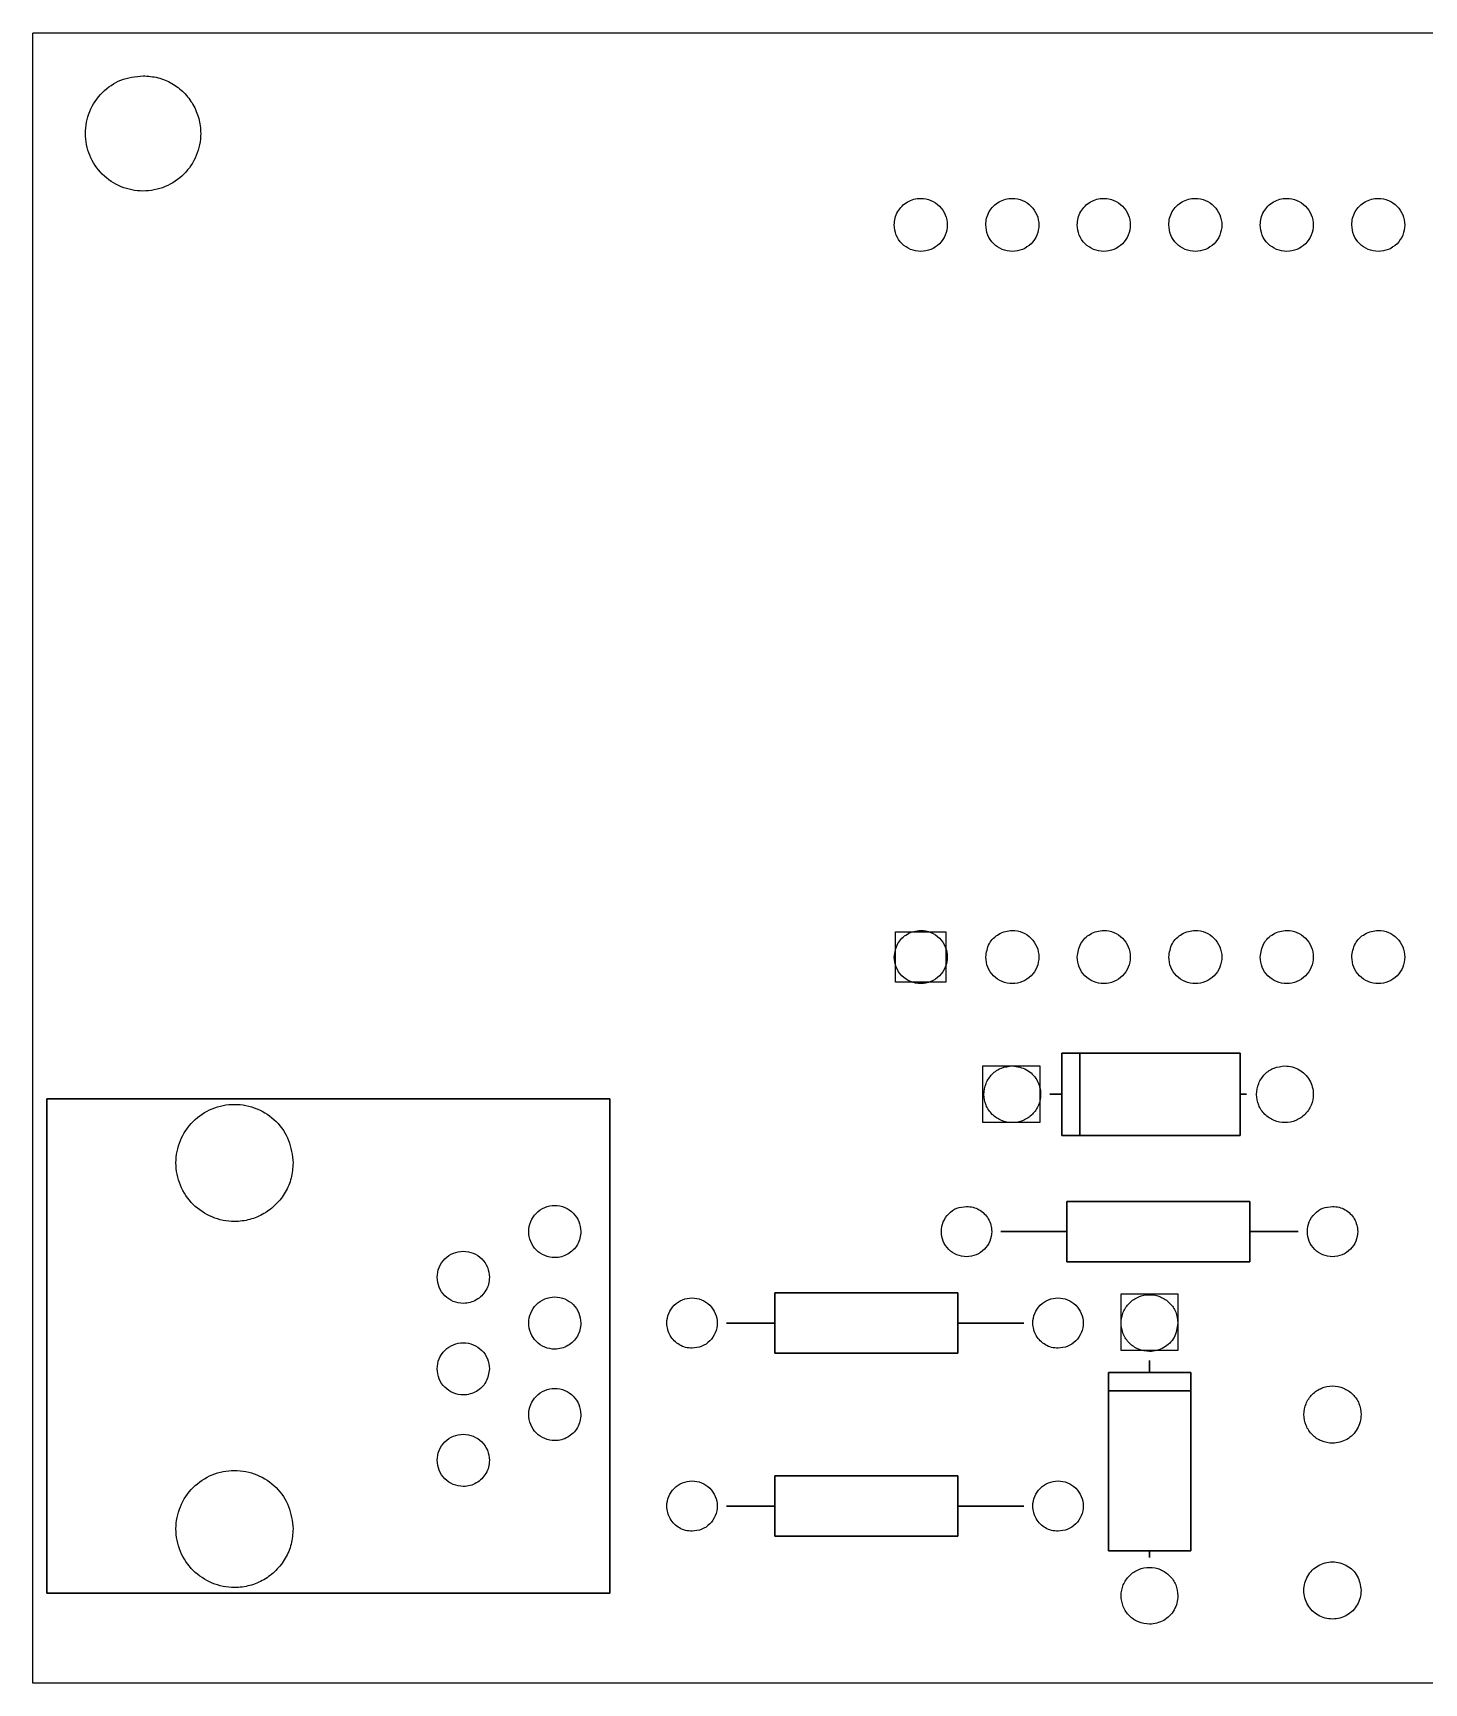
# Model space of a CAD drawing. Extents: x 0.1 to 87.9, y 0.4 to 46.2.
# Drawn here: x 0.1 to 38.72, y 0.39 to 46.19 of the extents above; entities that cross this region are included whole.
import ezdxf

# ---------------------------------------------------------------- set-up
doc = ezdxf.new("R2010")
doc.units = 0
doc.layers.get('0').update_dxf_attribs({"linetype": 'CONTINUOUS'})

msp = doc.modelspace()

# ---------------------------------------------------------------- linework, layer by layer
at = {"color": 7}
for p, q in [((0.1016, 46.1899), (87.898464, 46.1899)), ((0.1016, 0.392994), (0.1016, 46.1899)), ((0.1016, 46.1899), (87.898464, 46.1899)), ((0.1016, 0.392994), (0.1016, 46.1899)), ((3.157019, 45.003325), (3.157019, 45.003325)), ((3.157019, 45.003325), (3.157019, 45.003325)), ((24.010366, 40.863308), (24.010366, 40.863308)), ((24.010366, 40.863308), (24.010366, 40.863308)), ((26.550366, 40.863308), (26.550366, 40.863308)), ((26.550366, 40.863308), (26.550366, 40.863308)), ((29.090366, 40.863308), (29.090366, 40.863308)), ((29.090366, 40.863308), (29.090366, 40.863308)), ((31.630366, 40.863308), (31.630366, 40.863308)), ((31.630366, 40.863308), (31.630366, 40.863308)), ((34.170366, 40.863308), (34.170366, 40.863308)), ((34.170366, 40.863308), (34.170366, 40.863308)), ((36.710225, 40.863308), (36.710225, 40.863308)), ((36.710225, 40.863308), (36.710225, 40.863308)), ((24.048466, 19.844805), (24.048466, 21.241805)), ((24.048466, 21.241805), (25.445466, 21.241805)), ((24.048466, 19.844805), (24.048466, 21.241805)), ((24.048466, 21.241805), (25.445466, 21.241805)), ((25.445466, 21.241805), (25.445466, 19.844805)), ((25.445466, 21.241805), (25.445466, 19.844805)), ((24.010366, 20.543305), (24.010366, 20.543305)), ((24.010366, 20.543305), (24.010366, 20.543305)), ((26.550366, 20.543305), (26.550366, 20.543305)), ((26.550366, 20.543305), (26.550366, 20.543305)), ((29.090366, 20.543305), (29.090366, 20.543305)), ((29.090366, 20.543305), (29.090366, 20.543305)), ((31.630366, 20.543305), (31.630366, 20.543305)), ((31.630366, 20.543305), (31.630366, 20.543305)), ((34.170366, 20.543305), (34.170366, 20.543305)), ((34.170366, 20.543305), (34.170366, 20.543305)), ((36.710225, 20.543305), (36.710225, 20.543305)), ((36.710225, 20.543305), (36.710225, 20.543305)), ((25.445466, 19.844805), (24.048466, 19.844805)), ((25.445466, 19.844805), (24.048466, 19.844805)), ((28.658538, 17.876308), (33.611538, 17.876308)), ((33.611538, 17.876308), (28.658538, 17.876308)), ((28.658538, 15.590308), (28.658538, 17.876308)), ((28.658538, 17.876308), (28.658538, 15.590308)), ((29.166538, 15.590308), (29.166538, 17.876308)), ((29.166538, 17.876308), (29.166538, 15.590308)), ((33.611538, 17.876308), (33.611538, 15.590308)), ((33.611538, 15.590308), (33.611538, 17.876308)), ((26.474138, 17.520708), (28.048938, 17.520708)), ((26.474138, 15.945908), (26.474138, 17.520708)), ((26.474138, 17.520708), (28.048938, 17.520708)), ((26.474138, 15.945908), (26.474138, 17.520708)), ((27.286938, 17.520708), (27.286938, 17.520708)), ((27.286938, 17.520708), (27.286938, 17.520708)), ((28.048938, 17.520708), (28.048938, 15.945908)), ((28.048938, 17.520708), (28.048938, 15.945908)), ((34.856138, 17.520708), (34.856138, 17.520708)), ((34.856138, 17.520708), (34.856138, 17.520708)), ((16.110938, 16.606308), (0.489938, 16.606308)), ((0.489938, 16.606308), (16.110938, 16.606308)), ((0.489938, 2.890308), (0.489938, 16.606308)), ((0.489938, 16.606308), (0.489938, 2.890308)), ((16.110938, 2.890308), (16.110938, 16.606308)), ((16.110938, 16.606308), (16.110938, 2.890308)), ((28.328338, 16.733308), (28.658538, 16.733308)), ((28.658538, 16.733308), (28.328338, 16.733308)), ((33.611538, 16.733308), (33.789338, 16.733308)), ((33.789338, 16.733308), (33.611538, 16.733308)), ((28.048938, 15.945908), (26.474138, 15.945908)), ((28.048938, 15.945908), (26.474138, 15.945908)), ((33.611538, 15.590308), (28.658538, 15.590308)), ((28.658538, 15.590308), (33.611538, 15.590308)), ((7.322538, 14.828308), (7.322538, 14.828308)), ((28.798238, 13.761508), (33.878238, 13.761508)), ((33.878238, 13.761508), (28.798238, 13.761508)), ((28.798238, 12.085108), (28.798238, 13.761508)), ((28.798238, 13.761508), (28.798238, 12.085108)), ((33.878238, 13.761508), (33.878238, 12.085108)), ((33.878238, 12.085108), (33.878238, 13.761508)), ((26.016938, 13.621808), (26.016938, 13.621808)), ((26.016938, 13.621808), (26.016938, 13.621808)), ((36.176938, 13.621808), (36.176938, 13.621808)), ((36.176938, 13.621808), (36.176938, 13.621808)), ((15.310838, 12.923308), (15.310838, 12.923308)), ((26.969438, 12.923308), (28.798238, 12.923308)), ((28.798238, 12.923308), (26.969438, 12.923308)), ((33.878238, 12.923308), (35.224438, 12.923308)), ((35.224438, 12.923308), (33.878238, 12.923308)), ((33.878238, 12.085108), (28.798238, 12.085108)), ((28.798238, 12.085108), (33.878238, 12.085108)), ((12.770838, 11.653308), (12.770838, 11.653308)), ((20.695638, 9.545108), (20.695638, 11.221508)), ((20.695638, 11.221508), (20.695638, 9.545108)), ((20.695638, 11.221508), (25.775638, 11.221508)), ((25.775638, 11.221508), (20.695638, 11.221508)), ((25.775638, 11.221508), (25.775638, 9.545108)), ((25.775638, 9.545108), (25.775638, 11.221508)), ((30.309538, 9.621308), (30.309538, 11.196108)), ((30.309538, 11.196108), (31.884338, 11.196108)), ((30.309538, 9.621308), (30.309538, 11.196108)), ((30.309538, 11.196108), (31.884338, 11.196108)), ((31.884338, 11.196108), (31.884338, 9.621308)), ((31.884338, 11.196108), (31.884338, 9.621308)), ((15.310838, 10.383308), (15.310838, 10.383308)), ((20.695638, 10.383308), (19.349438, 10.383308)), ((19.349438, 10.383308), (20.695638, 10.383308)), ((27.604438, 10.383308), (25.775638, 10.383308)), ((25.775638, 10.383308), (27.604438, 10.383308)), ((31.884338, 10.383308), (31.884338, 10.383308)), ((31.884338, 10.383308), (31.884338, 10.383308)), ((18.396938, 9.684808), (18.396938, 9.684808)), ((18.396938, 9.684808), (18.396938, 9.684808)), ((28.556938, 9.684808), (28.556938, 9.684808)), ((28.556938, 9.684808), (28.556938, 9.684808)), ((31.884338, 9.621308), (30.309538, 9.621308)), ((31.884338, 9.621308), (30.309538, 9.621308)), ((25.775638, 9.545108), (20.695638, 9.545108)), ((20.695638, 9.545108), (25.775638, 9.545108)), ((31.096938, 9.341908), (31.096938, 9.011708)), ((31.096938, 9.011708), (31.096938, 9.341908)), ((12.770838, 9.113308), (12.770838, 9.113308)), ((29.953938, 4.058708), (29.953938, 9.011708)), ((29.953938, 9.011708), (29.953938, 4.058708)), ((29.953938, 9.011708), (32.239938, 9.011708)), ((32.239938, 9.011708), (29.953938, 9.011708)), ((32.239938, 9.011708), (32.239938, 4.058708)), ((32.239938, 4.058708), (32.239938, 9.011708)), ((29.953938, 8.503708), (32.239938, 8.503708)), ((32.239938, 8.503708), (29.953938, 8.503708)), ((15.310838, 7.843308), (15.310838, 7.843308)), ((36.970758, 7.843308), (36.970758, 7.843308)), ((36.970758, 7.843308), (36.970758, 7.843308)), ((12.770838, 6.573308), (12.770838, 6.573308)), ((20.695638, 4.465108), (20.695638, 6.141508)), ((20.695638, 6.141508), (20.695638, 4.465108)), ((20.695638, 6.141508), (25.775638, 6.141508)), ((25.775638, 6.141508), (20.695638, 6.141508)), ((25.775638, 6.141508), (25.775638, 4.465108)), ((25.775638, 4.465108), (25.775638, 6.141508)), ((20.695638, 5.303308), (19.349438, 5.303308)), ((19.349438, 5.303308), (20.695638, 5.303308)), ((27.604438, 5.303308), (25.775638, 5.303308)), ((25.775638, 5.303308), (27.604438, 5.303308)), ((7.322538, 4.668308), (7.322538, 4.668308)), ((18.396938, 4.604808), (18.396938, 4.604808)), ((18.396938, 4.604808), (18.396938, 4.604808)), ((28.556938, 4.604808), (28.556938, 4.604808)), ((28.556938, 4.604808), (28.556938, 4.604808)), ((25.775638, 4.465108), (20.695638, 4.465108)), ((20.695638, 4.465108), (25.775638, 4.465108)), ((32.239938, 4.058708), (29.953938, 4.058708)), ((29.953938, 4.058708), (32.239938, 4.058708)), ((31.096938, 4.058708), (31.096938, 3.880908)), ((31.096938, 3.880908), (31.096938, 4.058708)), ((0.489938, 2.890308), (16.110938, 2.890308)), ((16.110938, 2.890308), (0.489938, 2.890308)), ((31.884338, 2.814108), (31.884338, 2.814108)), ((31.884338, 2.814108), (31.884338, 2.814108)), ((36.970758, 2.961569), (36.970758, 2.961569)), ((36.970758, 2.961569), (36.970758, 2.961569)), ((87.898464, 0.392994), (0.1016, 0.392994)), ((87.898464, 0.392994), (0.1016, 0.392994))]:
    msp.add_line(p, q, dxfattribs=at)
for points, knots in [([(3.157019, 45.003325), (2.946325, 44.979013), (2.528688, 44.930821), (1.996473, 44.561138), (1.639861, 44.032564), (1.51557, 43.402923), (1.640445, 42.775403), (1.995837, 42.242129), (2.529039, 41.886755), (3.156828, 41.76188), (3.785451, 41.886154), (4.317816, 42.242835), (4.673511, 42.774793), (4.784928, 43.333808), (4.72016, 43.82214), (4.558561, 44.212401), (4.301456, 44.548115), (3.966164, 44.803537), (3.5759, 44.971415), (3.297032, 44.992659), (3.157019, 45.003325)], [0, 0, 0, 0, 0.628027, 1.244871, 1.872899, 2.500926, 3.11777, 3.745798, 4.373825, 4.990669, 5.618697, 6.246724, 6.863568, 7.491596, 7.910435, 8.325809, 8.744648, 9.163488, 9.578861, 9.997701, 9.997701, 9.997701, 9.997701]), ([(3.157019, 45.003325), (2.946325, 44.979013), (2.528688, 44.930821), (1.996473, 44.561138), (1.639861, 44.032564), (1.51557, 43.402923), (1.640445, 42.775403), (1.995837, 42.242129), (2.529039, 41.886755), (3.156828, 41.76188), (3.785451, 41.886154), (4.317816, 42.242835), (4.673511, 42.774793), (4.784928, 43.333808), (4.72016, 43.82214), (4.558561, 44.212401), (4.301456, 44.548115), (3.966164, 44.803537), (3.5759, 44.971415), (3.297032, 44.992659), (3.157019, 45.003325)], [0, 0, 0, 0, 0.628027, 1.244871, 1.872899, 2.500926, 3.11777, 3.745798, 4.373825, 4.990669, 5.618697, 6.246724, 6.863568, 7.491596, 7.910435, 8.325809, 8.744648, 9.163488, 9.578861, 9.997701, 9.997701, 9.997701, 9.997701]), ([(24.010366, 40.863308), (24.021559, 40.76631), (24.043745, 40.57404), (24.213938, 40.329022), (24.45728, 40.164847), (24.747151, 40.107626), (25.036046, 40.165115), (25.281553, 40.328729), (25.445158, 40.574202), (25.502647, 40.86322), (25.445435, 41.152623), (25.281227, 41.397711), (25.036327, 41.561464), (24.778971, 41.612758), (24.554155, 41.58294), (24.374488, 41.508544), (24.219933, 41.390179), (24.102344, 41.235819), (24.025057, 41.056151), (24.015276, 40.927767), (24.010366, 40.863308)], [0, 0, 0, 0, 0.289128, 0.573108, 0.862236, 1.151365, 1.435344, 1.724473, 2.013601, 2.297581, 2.586709, 2.875838, 3.159817, 3.448946, 3.641769, 3.832997, 4.02582, 4.218643, 4.409871, 4.602695, 4.602695, 4.602695, 4.602695]), ([(24.010366, 40.863308), (24.021559, 40.76631), (24.043745, 40.57404), (24.213938, 40.329022), (24.45728, 40.164847), (24.747151, 40.107626), (25.036046, 40.165115), (25.281553, 40.328729), (25.445158, 40.574202), (25.502647, 40.86322), (25.445435, 41.152623), (25.281227, 41.397711), (25.036327, 41.561464), (24.778971, 41.612758), (24.554155, 41.58294), (24.374488, 41.508544), (24.219933, 41.390179), (24.102344, 41.235819), (24.025057, 41.056151), (24.015276, 40.927767), (24.010366, 40.863308)], [0, 0, 0, 0, 0.289128, 0.573108, 0.862236, 1.151365, 1.435344, 1.724473, 2.013601, 2.297581, 2.586709, 2.875838, 3.159817, 3.448946, 3.641769, 3.832997, 4.02582, 4.218643, 4.409871, 4.602695, 4.602695, 4.602695, 4.602695]), ([(26.550366, 40.863308), (26.561559, 40.76631), (26.583745, 40.57404), (26.753938, 40.329022), (26.99728, 40.164847), (27.287151, 40.107626), (27.576046, 40.165115), (27.821553, 40.328729), (27.985158, 40.574202), (28.042647, 40.86322), (27.985435, 41.152623), (27.821227, 41.397711), (27.576327, 41.561464), (27.318971, 41.612758), (27.094155, 41.58294), (26.914488, 41.508544), (26.759933, 41.390179), (26.642344, 41.235819), (26.565057, 41.056151), (26.555276, 40.927767), (26.550366, 40.863308)], [0, 0, 0, 0, 0.289128, 0.573108, 0.862236, 1.151365, 1.435344, 1.724473, 2.013601, 2.297581, 2.586709, 2.875838, 3.159817, 3.448946, 3.641769, 3.832997, 4.02582, 4.218643, 4.409871, 4.602695, 4.602695, 4.602695, 4.602695]), ([(26.550366, 40.863308), (26.561559, 40.76631), (26.583745, 40.57404), (26.753938, 40.329022), (26.99728, 40.164847), (27.287151, 40.107626), (27.576046, 40.165115), (27.821553, 40.328729), (27.985158, 40.574202), (28.042647, 40.86322), (27.985435, 41.152623), (27.821227, 41.397711), (27.576327, 41.561464), (27.318971, 41.612758), (27.094155, 41.58294), (26.914488, 41.508544), (26.759933, 41.390179), (26.642344, 41.235819), (26.565057, 41.056151), (26.555276, 40.927767), (26.550366, 40.863308)], [0, 0, 0, 0, 0.289128, 0.573108, 0.862236, 1.151365, 1.435344, 1.724473, 2.013601, 2.297581, 2.586709, 2.875838, 3.159817, 3.448946, 3.641769, 3.832997, 4.02582, 4.218643, 4.409871, 4.602695, 4.602695, 4.602695, 4.602695]), ([(29.090366, 40.863308), (29.101559, 40.76631), (29.123745, 40.57404), (29.293938, 40.329022), (29.53728, 40.164847), (29.827151, 40.107626), (30.116046, 40.165115), (30.361553, 40.328729), (30.525158, 40.574202), (30.582647, 40.86322), (30.525435, 41.152623), (30.361227, 41.397711), (30.116327, 41.561464), (29.858971, 41.612758), (29.634155, 41.58294), (29.454488, 41.508544), (29.299933, 41.390179), (29.182344, 41.235819), (29.105057, 41.056151), (29.095276, 40.927767), (29.090366, 40.863308)], [0, 0, 0, 0, 0.289128, 0.573108, 0.862236, 1.151365, 1.435344, 1.724473, 2.013601, 2.297581, 2.586709, 2.875838, 3.159817, 3.448946, 3.641769, 3.832997, 4.02582, 4.218643, 4.409871, 4.602695, 4.602695, 4.602695, 4.602695]), ([(29.090366, 40.863308), (29.101559, 40.76631), (29.123745, 40.57404), (29.293938, 40.329022), (29.53728, 40.164847), (29.827151, 40.107626), (30.116046, 40.165115), (30.361553, 40.328729), (30.525158, 40.574202), (30.582647, 40.86322), (30.525435, 41.152623), (30.361227, 41.397711), (30.116327, 41.561464), (29.858971, 41.612758), (29.634155, 41.58294), (29.454488, 41.508544), (29.299933, 41.390179), (29.182344, 41.235819), (29.105057, 41.056151), (29.095276, 40.927767), (29.090366, 40.863308)], [0, 0, 0, 0, 0.289128, 0.573108, 0.862236, 1.151365, 1.435344, 1.724473, 2.013601, 2.297581, 2.586709, 2.875838, 3.159817, 3.448946, 3.641769, 3.832997, 4.02582, 4.218643, 4.409871, 4.602695, 4.602695, 4.602695, 4.602695]), ([(31.630366, 40.863308), (31.641559, 40.76631), (31.663745, 40.57404), (31.833938, 40.329022), (32.07728, 40.164847), (32.367151, 40.107626), (32.656046, 40.165115), (32.901553, 40.328729), (33.065158, 40.574202), (33.122647, 40.86322), (33.065435, 41.152623), (32.901227, 41.397711), (32.656327, 41.561464), (32.398971, 41.612758), (32.174155, 41.58294), (31.994488, 41.508544), (31.839933, 41.390179), (31.722344, 41.235819), (31.645057, 41.056151), (31.635276, 40.927767), (31.630366, 40.863308)], [0, 0, 0, 0, 0.289128, 0.573108, 0.862236, 1.151365, 1.435344, 1.724473, 2.013601, 2.297581, 2.586709, 2.875838, 3.159817, 3.448946, 3.641769, 3.832997, 4.02582, 4.218643, 4.409871, 4.602695, 4.602695, 4.602695, 4.602695]), ([(31.630366, 40.863308), (31.641559, 40.76631), (31.663745, 40.57404), (31.833938, 40.329022), (32.07728, 40.164847), (32.367151, 40.107626), (32.656046, 40.165115), (32.901553, 40.328729), (33.065158, 40.574202), (33.122647, 40.86322), (33.065435, 41.152623), (32.901227, 41.397711), (32.656327, 41.561464), (32.398971, 41.612758), (32.174155, 41.58294), (31.994488, 41.508544), (31.839933, 41.390179), (31.722344, 41.235819), (31.645057, 41.056151), (31.635276, 40.927767), (31.630366, 40.863308)], [0, 0, 0, 0, 0.289128, 0.573108, 0.862236, 1.151365, 1.435344, 1.724473, 2.013601, 2.297581, 2.586709, 2.875838, 3.159817, 3.448946, 3.641769, 3.832997, 4.02582, 4.218643, 4.409871, 4.602695, 4.602695, 4.602695, 4.602695]), ([(34.170366, 40.863308), (34.181559, 40.76631), (34.203745, 40.57404), (34.373938, 40.329022), (34.61728, 40.164847), (34.907151, 40.107626), (35.196046, 40.165115), (35.441553, 40.328729), (35.605158, 40.574202), (35.662647, 40.86322), (35.605435, 41.152623), (35.441227, 41.397711), (35.196327, 41.561464), (34.938971, 41.612758), (34.714155, 41.58294), (34.534488, 41.508544), (34.379933, 41.390179), (34.262344, 41.235819), (34.185057, 41.056151), (34.175276, 40.927767), (34.170366, 40.863308)], [0, 0, 0, 0, 0.289128, 0.573108, 0.862236, 1.151365, 1.435344, 1.724473, 2.013601, 2.297581, 2.586709, 2.875838, 3.159817, 3.448946, 3.641769, 3.832997, 4.02582, 4.218643, 4.409871, 4.602695, 4.602695, 4.602695, 4.602695]), ([(34.170366, 40.863308), (34.181559, 40.76631), (34.203745, 40.57404), (34.373938, 40.329022), (34.61728, 40.164847), (34.907151, 40.107626), (35.196046, 40.165115), (35.441553, 40.328729), (35.605158, 40.574202), (35.662647, 40.86322), (35.605435, 41.152623), (35.441227, 41.397711), (35.196327, 41.561464), (34.938971, 41.612758), (34.714155, 41.58294), (34.534488, 41.508544), (34.379933, 41.390179), (34.262344, 41.235819), (34.185057, 41.056151), (34.175276, 40.927767), (34.170366, 40.863308)], [0, 0, 0, 0, 0.289128, 0.573108, 0.862236, 1.151365, 1.435344, 1.724473, 2.013601, 2.297581, 2.586709, 2.875838, 3.159817, 3.448946, 3.641769, 3.832997, 4.02582, 4.218643, 4.409871, 4.602695, 4.602695, 4.602695, 4.602695]), ([(36.710225, 40.863308), (36.721418, 40.76631), (36.743604, 40.57404), (36.913797, 40.329022), (37.157139, 40.164847), (37.44701, 40.107626), (37.735905, 40.165115), (37.981411, 40.328729), (38.145017, 40.574202), (38.202506, 40.86322), (38.145293, 41.152623), (37.981086, 41.397711), (37.736186, 41.561464), (37.478829, 41.612758), (37.254013, 41.58294), (37.074347, 41.508544), (36.919792, 41.390179), (36.802202, 41.235819), (36.724916, 41.056151), (36.715135, 40.927767), (36.710225, 40.863308)], [0, 0, 0, 0, 0.289128, 0.573108, 0.862236, 1.151365, 1.435344, 1.724473, 2.013601, 2.297581, 2.586709, 2.875838, 3.159817, 3.448946, 3.641769, 3.832997, 4.02582, 4.218643, 4.409871, 4.602695, 4.602695, 4.602695, 4.602695]), ([(36.710225, 40.863308), (36.721418, 40.76631), (36.743604, 40.57404), (36.913797, 40.329022), (37.157139, 40.164847), (37.44701, 40.107626), (37.735905, 40.165115), (37.981411, 40.328729), (38.145017, 40.574202), (38.202506, 40.86322), (38.145293, 41.152623), (37.981086, 41.397711), (37.736186, 41.561464), (37.478829, 41.612758), (37.254013, 41.58294), (37.074347, 41.508544), (36.919792, 41.390179), (36.802202, 41.235819), (36.724916, 41.056151), (36.715135, 40.927767), (36.710225, 40.863308)], [0, 0, 0, 0, 0.289128, 0.573108, 0.862236, 1.151365, 1.435344, 1.724473, 2.013601, 2.297581, 2.586709, 2.875838, 3.159817, 3.448946, 3.641769, 3.832997, 4.02582, 4.218643, 4.409871, 4.602695, 4.602695, 4.602695, 4.602695]), ([(24.010366, 20.543305), (24.021559, 20.446306), (24.043745, 20.254037), (24.213938, 20.009018), (24.45728, 19.844843), (24.747151, 19.787622), (25.036046, 19.845112), (25.281553, 20.008725), (25.445157, 20.254198), (25.502649, 20.543219), (25.445429, 20.832613), (25.281247, 21.077731), (25.036254, 21.241372), (24.714669, 21.306015), (24.363615, 21.210751), (24.070537, 20.928985), (24.030623, 20.673149), (24.010366, 20.543305)], [0, 0, 0, 0, 0.289128, 0.573108, 0.862236, 1.151365, 1.435344, 1.724473, 2.013601, 2.297581, 2.586709, 2.875838, 3.159817, 3.448946, 3.834084, 4.207799, 4.592937, 4.592937, 4.592937, 4.592937]), ([(24.010366, 20.543305), (24.021559, 20.446306), (24.043745, 20.254037), (24.213938, 20.009018), (24.45728, 19.844843), (24.747151, 19.787622), (25.036046, 19.845112), (25.281553, 20.008725), (25.445157, 20.254198), (25.502649, 20.543219), (25.445429, 20.832613), (25.281247, 21.077731), (25.036254, 21.241372), (24.714669, 21.306015), (24.363615, 21.210751), (24.070537, 20.928985), (24.030623, 20.673149), (24.010366, 20.543305)], [0, 0, 0, 0, 0.289128, 0.573108, 0.862236, 1.151365, 1.435344, 1.724473, 2.013601, 2.297581, 2.586709, 2.875838, 3.159817, 3.448946, 3.834084, 4.207799, 4.592937, 4.592937, 4.592937, 4.592937]), ([(26.550366, 20.543305), (26.561559, 20.446306), (26.583745, 20.254037), (26.753938, 20.009018), (26.99728, 19.844843), (27.287151, 19.787622), (27.576046, 19.845112), (27.821553, 20.008725), (27.985157, 20.254198), (28.042649, 20.543219), (27.985429, 20.832613), (27.821247, 21.077731), (27.576254, 21.241372), (27.254669, 21.306015), (26.903615, 21.210751), (26.610537, 20.928985), (26.570623, 20.673149), (26.550366, 20.543305)], [0, 0, 0, 0, 0.289128, 0.573108, 0.862236, 1.151365, 1.435344, 1.724473, 2.013601, 2.297581, 2.586709, 2.875838, 3.159817, 3.448946, 3.834084, 4.207799, 4.592937, 4.592937, 4.592937, 4.592937]), ([(26.550366, 20.543305), (26.561559, 20.446306), (26.583745, 20.254037), (26.753938, 20.009018), (26.99728, 19.844843), (27.287151, 19.787622), (27.576046, 19.845112), (27.821553, 20.008725), (27.985157, 20.254198), (28.042649, 20.543219), (27.985429, 20.832613), (27.821247, 21.077731), (27.576254, 21.241372), (27.254669, 21.306015), (26.903615, 21.210751), (26.610537, 20.928985), (26.570623, 20.673149), (26.550366, 20.543305)], [0, 0, 0, 0, 0.289128, 0.573108, 0.862236, 1.151365, 1.435344, 1.724473, 2.013601, 2.297581, 2.586709, 2.875838, 3.159817, 3.448946, 3.834084, 4.207799, 4.592937, 4.592937, 4.592937, 4.592937]), ([(29.090366, 20.543305), (29.101559, 20.446306), (29.123745, 20.254037), (29.293938, 20.009018), (29.53728, 19.844843), (29.827151, 19.787622), (30.116046, 19.845112), (30.361553, 20.008725), (30.525157, 20.254198), (30.582649, 20.543219), (30.525429, 20.832613), (30.361247, 21.077731), (30.116254, 21.241372), (29.794669, 21.306015), (29.443615, 21.210751), (29.150537, 20.928985), (29.110623, 20.673149), (29.090366, 20.543305)], [0, 0, 0, 0, 0.289128, 0.573108, 0.862236, 1.151365, 1.435344, 1.724473, 2.013601, 2.297581, 2.586709, 2.875838, 3.159817, 3.448946, 3.834084, 4.207799, 4.592937, 4.592937, 4.592937, 4.592937]), ([(29.090366, 20.543305), (29.101559, 20.446306), (29.123745, 20.254037), (29.293938, 20.009018), (29.53728, 19.844843), (29.827151, 19.787622), (30.116046, 19.845112), (30.361553, 20.008725), (30.525157, 20.254198), (30.582649, 20.543219), (30.525429, 20.832613), (30.361247, 21.077731), (30.116254, 21.241372), (29.794669, 21.306015), (29.443615, 21.210751), (29.150537, 20.928985), (29.110623, 20.673149), (29.090366, 20.543305)], [0, 0, 0, 0, 0.289128, 0.573108, 0.862236, 1.151365, 1.435344, 1.724473, 2.013601, 2.297581, 2.586709, 2.875838, 3.159817, 3.448946, 3.834084, 4.207799, 4.592937, 4.592937, 4.592937, 4.592937]), ([(31.630366, 20.543305), (31.641559, 20.446306), (31.663745, 20.254037), (31.833938, 20.009018), (32.07728, 19.844843), (32.367151, 19.787622), (32.656046, 19.845112), (32.901553, 20.008725), (33.065157, 20.254198), (33.122649, 20.543219), (33.065429, 20.832613), (32.901247, 21.077731), (32.656254, 21.241372), (32.334669, 21.306015), (31.983615, 21.210751), (31.690537, 20.928985), (31.650623, 20.673149), (31.630366, 20.543305)], [0, 0, 0, 0, 0.289128, 0.573108, 0.862236, 1.151365, 1.435344, 1.724473, 2.013601, 2.297581, 2.586709, 2.875838, 3.159817, 3.448946, 3.834084, 4.207799, 4.592937, 4.592937, 4.592937, 4.592937]), ([(31.630366, 20.543305), (31.641559, 20.446306), (31.663745, 20.254037), (31.833938, 20.009018), (32.07728, 19.844843), (32.367151, 19.787622), (32.656046, 19.845112), (32.901553, 20.008725), (33.065157, 20.254198), (33.122649, 20.543219), (33.065429, 20.832613), (32.901247, 21.077731), (32.656254, 21.241372), (32.334669, 21.306015), (31.983615, 21.210751), (31.690537, 20.928985), (31.650623, 20.673149), (31.630366, 20.543305)], [0, 0, 0, 0, 0.289128, 0.573108, 0.862236, 1.151365, 1.435344, 1.724473, 2.013601, 2.297581, 2.586709, 2.875838, 3.159817, 3.448946, 3.834084, 4.207799, 4.592937, 4.592937, 4.592937, 4.592937]), ([(34.170366, 20.543305), (34.181559, 20.446306), (34.203745, 20.254037), (34.373938, 20.009018), (34.61728, 19.844843), (34.907151, 19.787622), (35.196046, 19.845112), (35.441553, 20.008725), (35.605157, 20.254198), (35.662649, 20.543219), (35.605429, 20.832613), (35.441247, 21.077731), (35.196254, 21.241372), (34.874669, 21.306015), (34.523615, 21.210751), (34.230537, 20.928985), (34.190623, 20.673149), (34.170366, 20.543305)], [0, 0, 0, 0, 0.289128, 0.573108, 0.862236, 1.151365, 1.435344, 1.724473, 2.013601, 2.297581, 2.586709, 2.875838, 3.159817, 3.448946, 3.834084, 4.207799, 4.592937, 4.592937, 4.592937, 4.592937]), ([(34.170366, 20.543305), (34.181559, 20.446306), (34.203745, 20.254037), (34.373938, 20.009018), (34.61728, 19.844843), (34.907151, 19.787622), (35.196046, 19.845112), (35.441553, 20.008725), (35.605157, 20.254198), (35.662649, 20.543219), (35.605429, 20.832613), (35.441247, 21.077731), (35.196254, 21.241372), (34.874669, 21.306015), (34.523615, 21.210751), (34.230537, 20.928985), (34.190623, 20.673149), (34.170366, 20.543305)], [0, 0, 0, 0, 0.289128, 0.573108, 0.862236, 1.151365, 1.435344, 1.724473, 2.013601, 2.297581, 2.586709, 2.875838, 3.159817, 3.448946, 3.834084, 4.207799, 4.592937, 4.592937, 4.592937, 4.592937]), ([(36.710225, 20.543305), (36.721418, 20.446306), (36.743604, 20.254037), (36.913797, 20.009018), (37.157139, 19.844843), (37.44701, 19.787622), (37.735905, 19.845112), (37.981412, 20.008725), (38.145016, 20.254198), (38.202508, 20.543219), (38.145288, 20.832613), (37.981106, 21.077731), (37.736113, 21.241372), (37.414528, 21.306015), (37.063474, 21.210751), (36.770396, 20.928985), (36.730482, 20.673149), (36.710225, 20.543305)], [0, 0, 0, 0, 0.289128, 0.573108, 0.862236, 1.151365, 1.435344, 1.724473, 2.013601, 2.297581, 2.586709, 2.875838, 3.159817, 3.448946, 3.834084, 4.207799, 4.592937, 4.592937, 4.592937, 4.592937]), ([(36.710225, 20.543305), (36.721418, 20.446306), (36.743604, 20.254037), (36.913797, 20.009018), (37.157139, 19.844843), (37.44701, 19.787622), (37.735905, 19.845112), (37.981412, 20.008725), (38.145016, 20.254198), (38.202508, 20.543219), (38.145288, 20.832613), (37.981106, 21.077731), (37.736113, 21.241372), (37.414528, 21.306015), (37.063474, 21.210751), (36.770396, 20.928985), (36.730482, 20.673149), (36.710225, 20.543305)], [0, 0, 0, 0, 0.289128, 0.573108, 0.862236, 1.151365, 1.435344, 1.724473, 2.013601, 2.297581, 2.586709, 2.875838, 3.159817, 3.448946, 3.834084, 4.207799, 4.592937, 4.592937, 4.592937, 4.592937]), ([(27.286938, 17.520708), (27.18325, 17.508744), (26.97772, 17.485027), (26.715804, 17.303097), (26.540306, 17.042972), (26.479139, 16.73311), (26.540593, 16.424292), (26.715491, 16.161854), (26.977892, 15.986966), (27.286846, 15.925509), (27.596198, 15.986675), (27.858221, 16.16218), (28.033148, 16.424069), (28.102249, 16.767833), (28.000415, 17.143097), (27.699217, 17.456388), (27.425736, 17.499054), (27.286938, 17.520708)], [0, 0, 0, 0, 0.309068, 0.612633, 0.921701, 1.230769, 1.534334, 1.843402, 2.15247, 2.456035, 2.765103, 3.074171, 3.377736, 3.686804, 4.098503, 4.497992, 4.909691, 4.909691, 4.909691, 4.909691]), ([(27.286938, 17.520708), (27.18325, 17.508744), (26.97772, 17.485027), (26.715804, 17.303097), (26.540306, 17.042972), (26.479139, 16.73311), (26.540593, 16.424292), (26.715491, 16.161854), (26.977892, 15.986966), (27.286846, 15.925509), (27.596198, 15.986675), (27.858221, 16.16218), (28.033148, 16.424069), (28.102249, 16.767833), (28.000415, 17.143097), (27.699217, 17.456388), (27.425736, 17.499054), (27.286938, 17.520708)], [0, 0, 0, 0, 0.309068, 0.612633, 0.921701, 1.230769, 1.534334, 1.843402, 2.15247, 2.456035, 2.765103, 3.074171, 3.377736, 3.686804, 4.098503, 4.497992, 4.909691, 4.909691, 4.909691, 4.909691]), ([(34.856138, 17.520708), (34.75245, 17.508744), (34.54692, 17.485027), (34.285004, 17.303097), (34.109506, 17.042972), (34.048339, 16.73311), (34.109793, 16.424292), (34.284691, 16.161854), (34.547093, 15.986965), (34.856044, 15.925511), (35.165405, 15.98667), (35.427395, 16.162201), (35.602442, 16.423992), (35.657273, 16.699097), (35.625399, 16.939417), (35.545872, 17.131474), (35.419344, 17.296688), (35.254338, 17.422388), (35.06228, 17.505005), (34.925042, 17.515459), (34.856138, 17.520708)], [0, 0, 0, 0, 0.309068, 0.612633, 0.921701, 1.230769, 1.534334, 1.843402, 2.15247, 2.456035, 2.765103, 3.074171, 3.377736, 3.686804, 3.892926, 4.097341, 4.303463, 4.509584, 4.714, 4.920122, 4.920122, 4.920122, 4.920122]), ([(34.856138, 17.520708), (34.75245, 17.508744), (34.54692, 17.485027), (34.285004, 17.303097), (34.109506, 17.042972), (34.048339, 16.73311), (34.109793, 16.424292), (34.284691, 16.161854), (34.547093, 15.986965), (34.856044, 15.925511), (35.165405, 15.98667), (35.427395, 16.162201), (35.602442, 16.423992), (35.657273, 16.699097), (35.625399, 16.939417), (35.545872, 17.131474), (35.419344, 17.296688), (35.254338, 17.422388), (35.06228, 17.505005), (34.925042, 17.515459), (34.856138, 17.520708)], [0, 0, 0, 0, 0.309068, 0.612633, 0.921701, 1.230769, 1.534334, 1.843402, 2.15247, 2.456035, 2.765103, 3.074171, 3.377736, 3.686804, 3.892926, 4.097341, 4.303463, 4.509584, 4.714, 4.920122, 4.920122, 4.920122, 4.920122]), ([(7.322538, 14.828308), (7.297837, 15.042374), (7.248874, 15.466693), (6.873275, 16.007424), (6.336244, 16.369741), (5.696529, 16.496022), (5.058968, 16.369148), (4.51716, 16.00807), (4.156101, 15.466336), (4.029227, 14.828502), (4.15549, 14.189821), (4.517878, 13.648938), (5.058348, 13.287551), (5.626307, 13.174351), (6.122453, 13.240156), (6.518958, 13.40434), (6.860045, 13.665559), (7.119553, 14.006217), (7.290117, 14.402725), (7.311701, 14.686055), (7.322538, 14.828308)], [0, 0, 0, 0, 0.638076, 1.26479, 1.902867, 2.540943, 3.167657, 3.805733, 4.443809, 5.070523, 5.7086, 6.346676, 6.97339, 7.611466, 8.037007, 8.459027, 8.884568, 9.31011, 9.732129, 10.157671, 10.157671, 10.157671, 10.157671]), ([(15.310838, 12.923308), (15.299838, 13.018634), (15.278034, 13.207589), (15.110776, 13.448383), (14.871629, 13.609728), (14.586756, 13.665962), (14.302842, 13.609464), (14.061568, 13.448671), (13.900784, 13.20743), (13.844285, 12.923395), (13.900512, 12.638982), (14.061888, 12.39812), (14.302566, 12.23719), (14.555485, 12.186781), (14.776425, 12.216084), (14.952994, 12.289197), (15.104884, 12.405522), (15.220446, 12.557221), (15.2964, 12.733791), (15.306012, 12.859961), (15.310838, 12.923308)], [0, 0, 0, 0, 0.284143, 0.563227, 0.84737, 1.131514, 1.410597, 1.694741, 1.978884, 2.257967, 2.542111, 2.826254, 3.105338, 3.389481, 3.57898, 3.766911, 3.956409, 4.145908, 4.333839, 4.523338, 4.523338, 4.523338, 4.523338]), ([(26.016938, 13.621808), (25.924957, 13.611195), (25.742632, 13.590156), (25.510287, 13.428766), (25.354603, 13.19801), (25.300342, 12.923133), (25.354858, 12.649181), (25.510009, 12.416373), (25.742785, 12.26123), (26.016854, 12.206714), (26.291288, 12.260968), (26.523698, 12.416681), (26.678982, 12.648914), (26.727622, 12.892959), (26.699347, 13.106147), (26.628799, 13.27652), (26.516557, 13.423081), (26.37018, 13.534588), (26.199806, 13.607878), (26.078062, 13.617152), (26.016938, 13.621808)], [0, 0, 0, 0, 0.274173, 0.543465, 0.817638, 1.091811, 1.361103, 1.635276, 1.909449, 2.178741, 2.452914, 2.727087, 2.996378, 3.270552, 3.453402, 3.634738, 3.817588, 4.000438, 4.181774, 4.364624, 4.364624, 4.364624, 4.364624]), ([(26.016938, 13.621808), (25.924957, 13.611195), (25.742632, 13.590156), (25.510287, 13.428766), (25.354603, 13.19801), (25.300342, 12.923133), (25.354858, 12.649181), (25.510009, 12.416373), (25.742785, 12.26123), (26.016854, 12.206714), (26.291288, 12.260968), (26.523698, 12.416681), (26.678982, 12.648914), (26.727622, 12.892959), (26.699347, 13.106147), (26.628799, 13.27652), (26.516557, 13.423081), (26.37018, 13.534588), (26.199806, 13.607878), (26.078062, 13.617152), (26.016938, 13.621808)], [0, 0, 0, 0, 0.274173, 0.543465, 0.817638, 1.091811, 1.361103, 1.635276, 1.909449, 2.178741, 2.452914, 2.727087, 2.996378, 3.270552, 3.453402, 3.634738, 3.817588, 4.000438, 4.181774, 4.364624, 4.364624, 4.364624, 4.364624]), ([(36.176938, 13.621808), (36.084957, 13.611195), (35.902632, 13.590156), (35.670287, 13.428766), (35.514603, 13.19801), (35.460342, 12.923133), (35.514858, 12.649181), (35.670009, 12.416373), (35.902785, 12.26123), (36.176854, 12.206714), (36.451288, 12.260968), (36.683698, 12.416681), (36.838982, 12.648914), (36.887622, 12.892959), (36.859347, 13.106147), (36.788799, 13.27652), (36.676557, 13.423081), (36.53018, 13.534588), (36.359806, 13.607878), (36.238062, 13.617152), (36.176938, 13.621808)], [0, 0, 0, 0, 0.274173, 0.543465, 0.817638, 1.091811, 1.361103, 1.635276, 1.909449, 2.178741, 2.452914, 2.727087, 2.996378, 3.270552, 3.453402, 3.634738, 3.817588, 4.000438, 4.181774, 4.364624, 4.364624, 4.364624, 4.364624]), ([(36.176938, 13.621808), (36.084957, 13.611195), (35.902632, 13.590156), (35.670287, 13.428766), (35.514603, 13.19801), (35.460342, 12.923133), (35.514858, 12.649181), (35.670009, 12.416373), (35.902785, 12.26123), (36.176854, 12.206714), (36.451288, 12.260968), (36.683698, 12.416681), (36.838982, 12.648914), (36.887622, 12.892959), (36.859347, 13.106147), (36.788799, 13.27652), (36.676557, 13.423081), (36.53018, 13.534588), (36.359806, 13.607878), (36.238062, 13.617152), (36.176938, 13.621808)], [0, 0, 0, 0, 0.274173, 0.543465, 0.817638, 1.091811, 1.361103, 1.635276, 1.909449, 2.178741, 2.452914, 2.727087, 2.996378, 3.270552, 3.453402, 3.634738, 3.817588, 4.000438, 4.181774, 4.364624, 4.364624, 4.364624, 4.364624]), ([(12.770838, 11.653308), (12.759838, 11.748634), (12.738034, 11.937589), (12.570776, 12.178383), (12.331629, 12.339728), (12.046756, 12.395962), (11.762842, 12.339464), (11.521568, 12.178671), (11.360784, 11.93743), (11.304285, 11.653395), (11.360512, 11.368982), (11.521888, 11.12812), (11.762566, 10.96719), (12.015485, 10.916781), (12.236425, 10.946084), (12.412994, 11.019197), (12.564884, 11.135522), (12.680446, 11.287221), (12.7564, 11.463791), (12.766012, 11.589961), (12.770838, 11.653308)], [0, 0, 0, 0, 0.284143, 0.563227, 0.84737, 1.131514, 1.410597, 1.694741, 1.978884, 2.257967, 2.542111, 2.826254, 3.105338, 3.389481, 3.57898, 3.766911, 3.956409, 4.145908, 4.333839, 4.523338, 4.523338, 4.523338, 4.523338]), ([(15.310838, 10.383308), (15.299838, 10.478634), (15.278034, 10.667589), (15.110776, 10.908383), (14.871629, 11.069728), (14.586756, 11.125962), (14.302842, 11.069464), (14.061568, 10.908671), (13.900784, 10.66743), (13.844285, 10.383395), (13.900512, 10.098982), (14.061888, 9.85812), (14.302566, 9.69719), (14.555485, 9.646781), (14.776425, 9.676084), (14.952994, 9.749197), (15.104884, 9.865522), (15.220446, 10.017221), (15.2964, 10.193791), (15.306012, 10.319961), (15.310838, 10.383308)], [0, 0, 0, 0, 0.284143, 0.563227, 0.84737, 1.131514, 1.410597, 1.694741, 1.978884, 2.257967, 2.542111, 2.826254, 3.105338, 3.389481, 3.57898, 3.766911, 3.956409, 4.145908, 4.333839, 4.523338, 4.523338, 4.523338, 4.523338]), ([(18.396938, 9.684808), (18.488919, 9.695422), (18.671244, 9.716461), (18.903589, 9.877851), (19.059272, 10.108606), (19.113533, 10.383484), (19.059018, 10.657436), (18.903867, 10.890244), (18.67109, 11.045387), (18.397021, 11.099903), (18.122588, 11.045649), (17.890177, 10.889936), (17.734894, 10.657702), (17.686253, 10.413657), (17.714529, 10.20047), (17.785076, 10.030096), (17.897319, 9.883536), (18.043695, 9.772028), (18.21407, 9.698739), (18.335813, 9.689465), (18.396938, 9.684808)], [0, 0, 0, 0, 0.274173, 0.543465, 0.817638, 1.091811, 1.361103, 1.635276, 1.909449, 2.178741, 2.452914, 2.727087, 2.996378, 3.270552, 3.453402, 3.634738, 3.817588, 4.000438, 4.181774, 4.364624, 4.364624, 4.364624, 4.364624]), ([(18.396938, 9.684808), (18.488919, 9.695422), (18.671244, 9.716461), (18.903589, 9.877851), (19.059272, 10.108606), (19.113533, 10.383484), (19.059018, 10.657436), (18.903867, 10.890244), (18.67109, 11.045387), (18.397021, 11.099903), (18.122588, 11.045649), (17.890177, 10.889936), (17.734894, 10.657702), (17.686253, 10.413657), (17.714529, 10.20047), (17.785076, 10.030096), (17.897319, 9.883536), (18.043695, 9.772028), (18.21407, 9.698739), (18.335813, 9.689465), (18.396938, 9.684808)], [0, 0, 0, 0, 0.274173, 0.543465, 0.817638, 1.091811, 1.361103, 1.635276, 1.909449, 2.178741, 2.452914, 2.727087, 2.996378, 3.270552, 3.453402, 3.634738, 3.817588, 4.000438, 4.181774, 4.364624, 4.364624, 4.364624, 4.364624]), ([(28.556938, 9.684808), (28.648919, 9.695422), (28.831244, 9.716461), (29.063589, 9.877851), (29.219272, 10.108606), (29.273533, 10.383484), (29.219018, 10.657436), (29.063867, 10.890244), (28.83109, 11.045387), (28.557021, 11.099903), (28.282588, 11.045649), (28.050177, 10.889936), (27.894894, 10.657702), (27.846253, 10.413657), (27.874529, 10.20047), (27.945076, 10.030096), (28.057319, 9.883536), (28.203695, 9.772028), (28.37407, 9.698739), (28.495813, 9.689465), (28.556938, 9.684808)], [0, 0, 0, 0, 0.274173, 0.543465, 0.817638, 1.091811, 1.361103, 1.635276, 1.909449, 2.178741, 2.452914, 2.727087, 2.996378, 3.270552, 3.453402, 3.634738, 3.817588, 4.000438, 4.181774, 4.364624, 4.364624, 4.364624, 4.364624]), ([(28.556938, 9.684808), (28.648919, 9.695422), (28.831244, 9.716461), (29.063589, 9.877851), (29.219272, 10.108606), (29.273533, 10.383484), (29.219018, 10.657436), (29.063867, 10.890244), (28.83109, 11.045387), (28.557021, 11.099903), (28.282588, 11.045649), (28.050177, 10.889936), (27.894894, 10.657702), (27.846253, 10.413657), (27.874529, 10.20047), (27.945076, 10.030096), (28.057319, 9.883536), (28.203695, 9.772028), (28.37407, 9.698739), (28.495813, 9.689465), (28.556938, 9.684808)], [0, 0, 0, 0, 0.274173, 0.543465, 0.817638, 1.091811, 1.361103, 1.635276, 1.909449, 2.178741, 2.452914, 2.727087, 2.996378, 3.270552, 3.453402, 3.634738, 3.817588, 4.000438, 4.181774, 4.364624, 4.364624, 4.364624, 4.364624]), ([(31.884338, 10.383308), (31.872373, 10.486996), (31.848657, 10.692526), (31.666726, 10.954442), (31.406602, 11.12994), (31.09674, 11.191107), (30.787921, 11.129653), (30.525483, 10.954755), (30.350595, 10.692354), (30.289139, 10.3834), (30.350305, 10.074048), (30.52581, 9.812025), (30.787699, 9.637098), (31.131462, 9.567997), (31.506727, 9.669831), (31.820017, 9.971029), (31.862683, 10.24451), (31.884338, 10.383308)], [0, 0, 0, 0, 0.309068, 0.612633, 0.921701, 1.230769, 1.534334, 1.843402, 2.15247, 2.456035, 2.765103, 3.074171, 3.377736, 3.686804, 4.098503, 4.497992, 4.909691, 4.909691, 4.909691, 4.909691]), ([(31.884338, 10.383308), (31.872373, 10.486996), (31.848657, 10.692526), (31.666726, 10.954442), (31.406602, 11.12994), (31.09674, 11.191107), (30.787921, 11.129653), (30.525483, 10.954755), (30.350595, 10.692354), (30.289139, 10.3834), (30.350305, 10.074048), (30.52581, 9.812025), (30.787699, 9.637098), (31.131462, 9.567997), (31.506727, 9.669831), (31.820017, 9.971029), (31.862683, 10.24451), (31.884338, 10.383308)], [0, 0, 0, 0, 0.309068, 0.612633, 0.921701, 1.230769, 1.534334, 1.843402, 2.15247, 2.456035, 2.765103, 3.074171, 3.377736, 3.686804, 4.098503, 4.497992, 4.909691, 4.909691, 4.909691, 4.909691]), ([(12.770838, 9.113308), (12.759838, 9.208634), (12.738034, 9.397589), (12.570776, 9.638383), (12.331629, 9.799728), (12.046756, 9.855962), (11.762842, 9.799464), (11.521568, 9.638671), (11.360784, 9.397431), (11.304284, 9.113393), (11.360517, 8.828988), (11.521868, 8.588097), (11.762638, 8.427276), (12.078678, 8.363748), (12.423679, 8.45737), (12.711704, 8.734278), (12.75093, 8.985703), (12.770838, 9.113308)], [0, 0, 0, 0, 0.284143, 0.563227, 0.84737, 1.131514, 1.410597, 1.694741, 1.978884, 2.257967, 2.542111, 2.826254, 3.105338, 3.389481, 3.767979, 4.13525, 4.513748, 4.513748, 4.513748, 4.513748]), ([(15.310838, 7.843308), (15.299838, 7.938634), (15.278034, 8.127589), (15.110776, 8.368383), (14.871629, 8.529728), (14.586756, 8.585962), (14.302842, 8.529464), (14.061568, 8.368671), (13.900784, 8.12743), (13.844285, 7.843395), (13.900512, 7.558982), (14.061888, 7.31812), (14.302566, 7.15719), (14.555485, 7.106781), (14.776425, 7.136084), (14.952994, 7.209197), (15.104884, 7.325522), (15.220446, 7.477221), (15.2964, 7.653791), (15.306012, 7.779961), (15.310838, 7.843308)], [0, 0, 0, 0, 0.284143, 0.563227, 0.84737, 1.131514, 1.410597, 1.694741, 1.978884, 2.257967, 2.542111, 2.826254, 3.105338, 3.389481, 3.57898, 3.766911, 3.956409, 4.145908, 4.333839, 4.523338, 4.523338, 4.523338, 4.523338]), ([(36.970758, 7.843308), (36.958697, 7.947832), (36.93479, 8.155019), (36.751392, 8.419048), (36.48917, 8.595961), (36.176809, 8.657622), (35.8655, 8.595672), (35.600945, 8.419364), (35.424646, 8.154845), (35.362696, 7.843403), (35.424348, 7.531547), (35.601296, 7.267444), (35.865197, 7.090986), (36.142521, 7.035712), (36.384779, 7.067843), (36.578385, 7.148011), (36.744932, 7.27556), (36.871645, 7.441896), (36.954928, 7.635504), (36.965467, 7.773849), (36.970758, 7.843308)], [0, 0, 0, 0, 0.311561, 0.617573, 0.929134, 1.240695, 1.546707, 1.858268, 2.169829, 2.475841, 2.787402, 3.098963, 3.404976, 3.716536, 3.92432, 4.130384, 4.338168, 4.545952, 4.752016, 4.9598, 4.9598, 4.9598, 4.9598]), ([(36.970758, 7.843308), (36.958697, 7.947832), (36.93479, 8.155019), (36.751392, 8.419048), (36.48917, 8.595961), (36.176809, 8.657622), (35.8655, 8.595672), (35.600945, 8.419364), (35.424646, 8.154845), (35.362696, 7.843403), (35.424348, 7.531547), (35.601296, 7.267444), (35.865197, 7.090986), (36.142521, 7.035712), (36.384779, 7.067843), (36.578385, 7.148011), (36.744932, 7.27556), (36.871645, 7.441896), (36.954928, 7.635504), (36.965467, 7.773849), (36.970758, 7.843308)], [0, 0, 0, 0, 0.311561, 0.617573, 0.929134, 1.240695, 1.546707, 1.858268, 2.169829, 2.475841, 2.787402, 3.098963, 3.404976, 3.716536, 3.92432, 4.130384, 4.338168, 4.545952, 4.752016, 4.9598, 4.9598, 4.9598, 4.9598]), ([(12.770838, 6.573308), (12.759838, 6.668634), (12.738034, 6.857589), (12.570776, 7.098383), (12.331629, 7.259728), (12.046756, 7.315962), (11.762842, 7.259464), (11.521568, 7.098671), (11.360784, 6.85743), (11.304285, 6.573395), (11.360512, 6.288982), (11.521888, 6.04812), (11.762566, 5.88719), (12.015485, 5.836781), (12.236425, 5.866084), (12.412994, 5.939197), (12.564884, 6.055522), (12.680446, 6.207221), (12.7564, 6.383791), (12.766012, 6.509961), (12.770838, 6.573308)], [0, 0, 0, 0, 0.284143, 0.563227, 0.84737, 1.131514, 1.410597, 1.694741, 1.978884, 2.257967, 2.542111, 2.826254, 3.105338, 3.389481, 3.57898, 3.766911, 3.956409, 4.145908, 4.333839, 4.523338, 4.523338, 4.523338, 4.523338]), ([(7.322538, 4.668308), (7.297837, 4.882374), (7.248874, 5.306693), (6.873275, 5.847424), (6.336244, 6.209741), (5.696529, 6.336022), (5.058968, 6.209148), (4.51716, 5.84807), (4.156101, 5.306336), (4.029227, 4.668502), (4.15549, 4.029821), (4.517878, 3.488938), (5.058348, 3.127551), (5.626307, 3.014351), (6.122453, 3.080156), (6.518958, 3.24434), (6.860045, 3.505559), (7.119553, 3.846217), (7.290117, 4.242725), (7.311701, 4.526055), (7.322538, 4.668308)], [0, 0, 0, 0, 0.638076, 1.26479, 1.902867, 2.540943, 3.167657, 3.805733, 4.443809, 5.070523, 5.7086, 6.346676, 6.97339, 7.611466, 8.037007, 8.459027, 8.884568, 9.31011, 9.732129, 10.157671, 10.157671, 10.157671, 10.157671]), ([(18.396938, 4.604808), (18.488919, 4.615422), (18.671244, 4.636461), (18.903589, 4.797851), (19.059272, 5.028606), (19.113533, 5.303484), (19.059018, 5.577436), (18.903867, 5.810244), (18.67109, 5.965387), (18.397021, 6.019903), (18.122588, 5.965649), (17.890177, 5.809936), (17.734894, 5.577702), (17.686253, 5.333657), (17.714529, 5.12047), (17.785076, 4.950096), (17.897319, 4.803536), (18.043695, 4.692028), (18.21407, 4.618739), (18.335813, 4.609465), (18.396938, 4.604808)], [0, 0, 0, 0, 0.274173, 0.543465, 0.817638, 1.091811, 1.361103, 1.635276, 1.909449, 2.178741, 2.452914, 2.727087, 2.996378, 3.270552, 3.453402, 3.634738, 3.817588, 4.000438, 4.181774, 4.364624, 4.364624, 4.364624, 4.364624]), ([(18.396938, 4.604808), (18.488919, 4.615422), (18.671244, 4.636461), (18.903589, 4.797851), (19.059272, 5.028606), (19.113533, 5.303484), (19.059018, 5.577436), (18.903867, 5.810244), (18.67109, 5.965387), (18.397021, 6.019903), (18.122588, 5.965649), (17.890177, 5.809936), (17.734894, 5.577702), (17.686253, 5.333657), (17.714529, 5.12047), (17.785076, 4.950096), (17.897319, 4.803536), (18.043695, 4.692028), (18.21407, 4.618739), (18.335813, 4.609465), (18.396938, 4.604808)], [0, 0, 0, 0, 0.274173, 0.543465, 0.817638, 1.091811, 1.361103, 1.635276, 1.909449, 2.178741, 2.452914, 2.727087, 2.996378, 3.270552, 3.453402, 3.634738, 3.817588, 4.000438, 4.181774, 4.364624, 4.364624, 4.364624, 4.364624]), ([(28.556938, 4.604808), (28.648919, 4.615422), (28.831244, 4.636461), (29.063589, 4.797851), (29.219272, 5.028606), (29.273533, 5.303484), (29.219018, 5.577436), (29.063867, 5.810244), (28.83109, 5.965387), (28.557021, 6.019903), (28.282588, 5.965649), (28.050177, 5.809936), (27.894894, 5.577702), (27.846253, 5.333657), (27.874529, 5.12047), (27.945076, 4.950096), (28.057319, 4.803536), (28.203695, 4.692028), (28.37407, 4.618739), (28.495813, 4.609465), (28.556938, 4.604808)], [0, 0, 0, 0, 0.274173, 0.543465, 0.817638, 1.091811, 1.361103, 1.635276, 1.909449, 2.178741, 2.452914, 2.727087, 2.996378, 3.270552, 3.453402, 3.634738, 3.817588, 4.000438, 4.181774, 4.364624, 4.364624, 4.364624, 4.364624]), ([(28.556938, 4.604808), (28.648919, 4.615422), (28.831244, 4.636461), (29.063589, 4.797851), (29.219272, 5.028606), (29.273533, 5.303484), (29.219018, 5.577436), (29.063867, 5.810244), (28.83109, 5.965387), (28.557021, 6.019903), (28.282588, 5.965649), (28.050177, 5.809936), (27.894894, 5.577702), (27.846253, 5.333657), (27.874529, 5.12047), (27.945076, 4.950096), (28.057319, 4.803536), (28.203695, 4.692028), (28.37407, 4.618739), (28.495813, 4.609465), (28.556938, 4.604808)], [0, 0, 0, 0, 0.274173, 0.543465, 0.817638, 1.091811, 1.361103, 1.635276, 1.909449, 2.178741, 2.452914, 2.727087, 2.996378, 3.270552, 3.453402, 3.634738, 3.817588, 4.000438, 4.181774, 4.364624, 4.364624, 4.364624, 4.364624]), ([(36.970758, 2.961569), (36.948942, 3.101494), (36.905957, 3.377194), (36.589952, 3.680717), (36.177737, 3.793182), (35.761193, 3.680717), (35.457919, 3.377197), (35.345356, 2.961561), (35.457961, 2.545975), (35.761029, 2.242311), (36.108215, 2.1492), (36.384734, 2.18614), (36.578398, 2.266263), (36.744928, 2.393823), (36.871645, 2.560157), (36.954928, 2.753765), (36.965467, 2.89211), (36.970758, 2.961569)], [0, 0, 0, 0, 0.415019, 0.81773, 1.232749, 1.647768, 2.050478, 2.465498, 2.880517, 3.283227, 3.698247, 3.906031, 4.112095, 4.319879, 4.527663, 4.733727, 4.941511, 4.941511, 4.941511, 4.941511]), ([(36.970758, 2.961569), (36.948942, 3.101494), (36.905957, 3.377194), (36.589952, 3.680717), (36.177737, 3.793182), (35.761193, 3.680717), (35.457919, 3.377197), (35.345356, 2.961561), (35.457961, 2.545975), (35.761029, 2.242311), (36.108215, 2.1492), (36.384734, 2.18614), (36.578398, 2.266263), (36.744928, 2.393823), (36.871645, 2.560157), (36.954928, 2.753765), (36.965467, 2.89211), (36.970758, 2.961569)], [0, 0, 0, 0, 0.415019, 0.81773, 1.232749, 1.647768, 2.050478, 2.465498, 2.880517, 3.283227, 3.698247, 3.906031, 4.112095, 4.319879, 4.527663, 4.733727, 4.941511, 4.941511, 4.941511, 4.941511]), ([(31.884338, 2.814108), (31.872373, 2.917796), (31.848657, 3.123326), (31.666726, 3.385242), (31.406602, 3.56074), (31.09674, 3.621907), (30.787921, 3.560453), (30.525483, 3.385555), (30.350595, 3.123153), (30.28914, 2.814202), (30.350299, 2.504841), (30.525831, 2.242851), (30.787621, 2.067804), (31.062726, 2.012973), (31.303047, 2.044847), (31.495104, 2.124374), (31.660318, 2.250902), (31.786017, 2.415908), (31.868634, 2.607967), (31.879089, 2.745204), (31.884338, 2.814108)], [0, 0, 0, 0, 0.309068, 0.612633, 0.921701, 1.230769, 1.534334, 1.843402, 2.15247, 2.456035, 2.765103, 3.074171, 3.377736, 3.686804, 3.892926, 4.097341, 4.303463, 4.509584, 4.714, 4.920122, 4.920122, 4.920122, 4.920122]), ([(31.884338, 2.814108), (31.872373, 2.917796), (31.848657, 3.123326), (31.666726, 3.385242), (31.406602, 3.56074), (31.09674, 3.621907), (30.787921, 3.560453), (30.525483, 3.385555), (30.350595, 3.123153), (30.28914, 2.814202), (30.350299, 2.504841), (30.525831, 2.242851), (30.787621, 2.067804), (31.062726, 2.012973), (31.303047, 2.044847), (31.495104, 2.124374), (31.660318, 2.250902), (31.786017, 2.415908), (31.868634, 2.607967), (31.879089, 2.745204), (31.884338, 2.814108)], [0, 0, 0, 0, 0.309068, 0.612633, 0.921701, 1.230769, 1.534334, 1.843402, 2.15247, 2.456035, 2.765103, 3.074171, 3.377736, 3.686804, 3.892926, 4.097341, 4.303463, 4.509584, 4.714, 4.920122, 4.920122, 4.920122, 4.920122])]:
    msp.add_open_spline(points, degree=3, knots=knots, dxfattribs=at)

doc.saveas('drawing.dxf')
